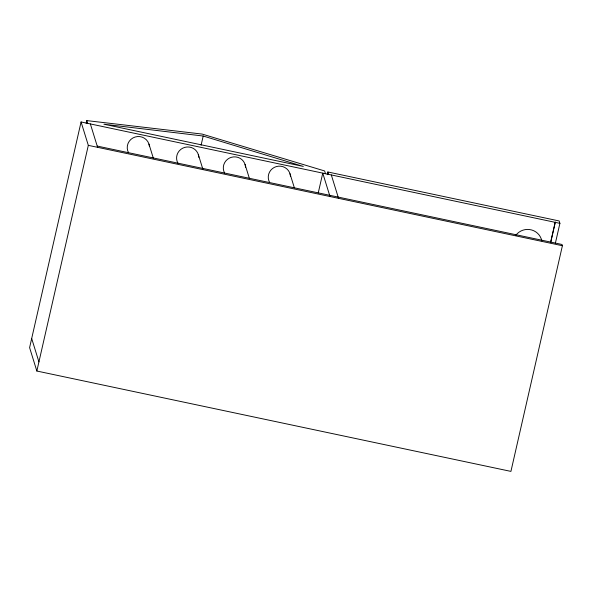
<?xml version="1.0" encoding="UTF-8"?>
<svg xmlns="http://www.w3.org/2000/svg" width="592" height="592" viewBox="0 0 592 592"><rect width="100%" height="100%" fill="white"/><g stroke="black" fill="none" stroke-linecap="round" stroke-linejoin="round"><path stroke-width="0.89" d="M555.385 243.171L559.906 223.339L81.074 121.967L29.6 347.63L36.845 371.029L510.926 471.395L562.4 245.732L562.008 244.474L97.214 146.069M86.18 123.299L86.795 120.605L202.087 134.066L324.623 170.955L325.474 173.708M36.845 371.029L88.319 145.358L81.074 121.967M201.095 145.232L203.197 136.027L303.311 166.426L103.911 124.209L203.197 136.027M318.244 192.925L322.758 173.138L330.003 196.529M327.243 174.677L327.857 171.983L559.166 220.957L559.906 223.339M550.649 242.106L555.155 222.34M550.649 242.713L555.363 222.037M88.319 145.358L562.4 245.732M331.313 174.943L338.55 198.342M327.857 171.983L328.597 174.374M289.999 173.722L294.357 187.812M245.051 164.443L249.358 178.37M198.327 154.549L202.908 169.349M148.969 144.1L153.276 158.027M90.361 123.935L97.606 147.327M86.795 120.605L87.653 123.358M31.679 338.498L38.924 361.897M128.582 152.81A11.144 10.937 -17.2 0 1 135.043 137.041A11.144 10.937 -17.2 0 1 149.413 146.202M177.94 163.259A11.144 10.937 -17.2 0 1 184.748 147.386A11.144 10.937 -17.2 0 1 198.823 157.361M224.657 173.153A11.144 10.937 -17.2 0 1 231.465 157.28A11.144 10.937 -17.2 0 1 245.547 167.255M269.612 182.432A11.144 10.937 -17.2 0 1 276.42 166.559A11.144 10.937 -17.2 0 1 290.494 176.534M515.78 235.327A14.622 14.356 -17.2 0 1 541.806 240.84"/></g></svg>
